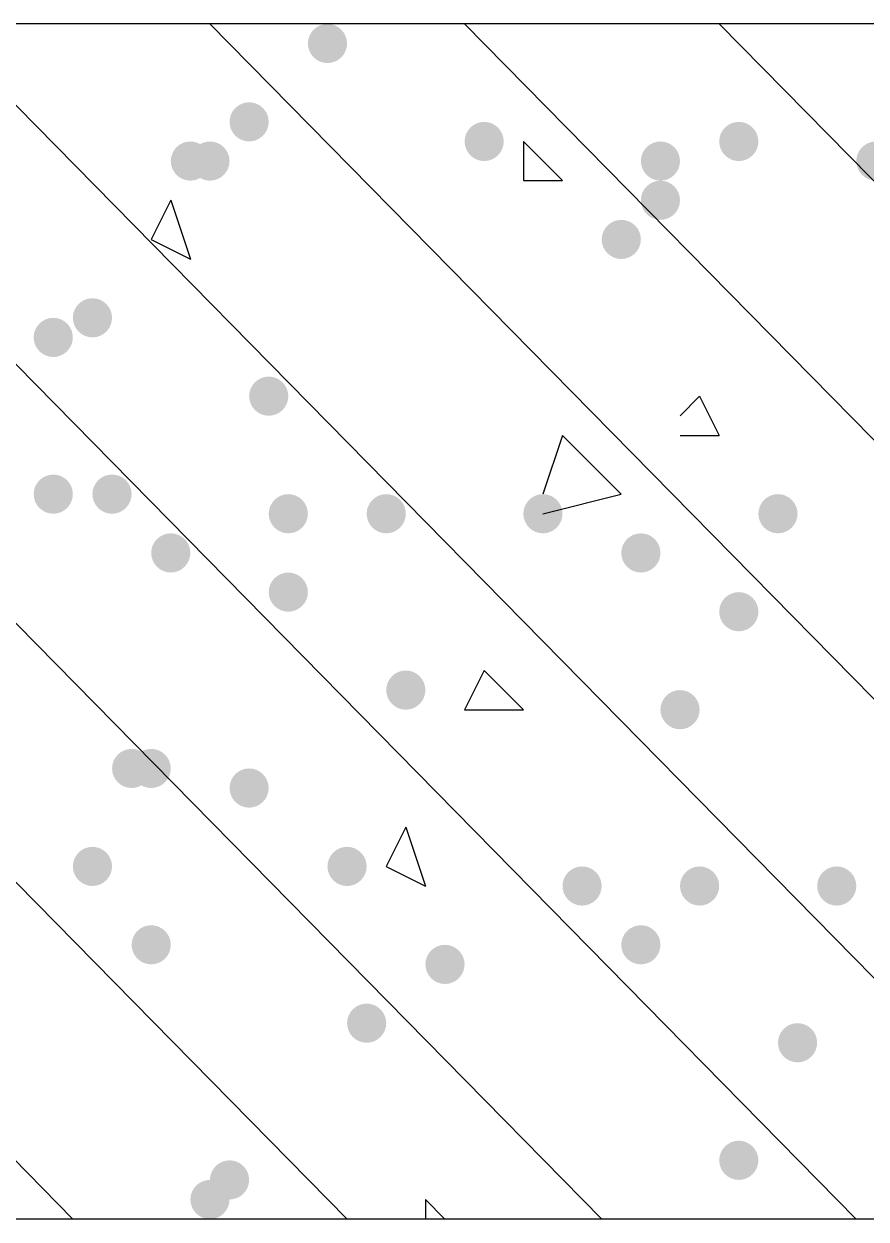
# Model space of a CAD drawing. Header units: inches. Extents: x 11 to 286, y 6 to 196.
# Drawn here: x 84.49 to 86.311, y 157.409 to 159.992 of the extents above; entities that cross this region are included whole.
import ezdxf

# ---------------------------------------------------------------- set-up
doc = ezdxf.new("R2010")
doc.units = ezdxf.units.IN
doc.header["$MEASUREMENT"] = 0
doc.layers.add('PDF_几何图形', color=7, linetype='Continuous')
doc.layers.add('PDF_实体填充', color=7, linetype='Continuous', true_color=0xffffff)

msp = doc.modelspace()

# ---------------------------------------------------------------- hatches: boundary and pattern name
at = {"layer": 'PDF_实体填充', "transparency": 33554559}
h = msp.add_hatch(color=7, dxfattribs=at)
edge = h.paths.add_edge_path(flags=0)
edge.add_spline(control_points=[(85.1888, 159.9494), (85.1888, 159.9262), (85.1697, 159.9071), (85.1464, 159.9071)], knot_values=[0, 0, 0, 0, 1, 1, 1, 1], degree=3, periodic=0)
edge.add_spline(control_points=[(85.1464, 159.9071), (85.1232, 159.9071), (85.1041, 159.9262), (85.1041, 159.9494)], knot_values=[0, 0, 0, 0, 1, 1, 1, 1], degree=3, periodic=0)
edge.add_line((85.1041, 159.9494), (85.1041, 159.9494))
edge.add_spline(control_points=[(85.1041, 159.9494), (85.1041, 159.9727), (85.1232, 159.9918), (85.1464, 159.9918)], knot_values=[0, 0, 0, 0, 1, 1, 1, 1], degree=3, periodic=0)
edge.add_spline(control_points=[(85.1464, 159.9918), (85.1697, 159.9918), (85.1888, 159.9727), (85.1888, 159.9494)], knot_values=[0, 0, 0, 0, 1, 1, 1, 1], degree=3, periodic=0)
edge.add_line((85.1888, 159.9494), (85.1888, 159.9494))
edge.add_line((85.1888, 159.9494), (85.1888, 159.9494))
h = msp.add_hatch(color=7, dxfattribs=at)
edge = h.paths.add_edge_path(flags=0)
edge.add_spline(control_points=[(85.0194, 159.7801), (85.0194, 159.7568), (85.0004, 159.7378), (84.9771, 159.7378)], knot_values=[0, 0, 0, 0, 1, 1, 1, 1], degree=3, periodic=0)
edge.add_spline(control_points=[(84.9771, 159.7378), (84.9538, 159.7378), (84.9348, 159.7568), (84.9348, 159.7801)], knot_values=[0, 0, 0, 0, 1, 1, 1, 1], degree=3, periodic=0)
edge.add_line((84.9348, 159.7801), (84.9348, 159.7801))
edge.add_spline(control_points=[(84.9348, 159.7801), (84.9348, 159.8034), (84.9538, 159.8224), (84.9771, 159.8224)], knot_values=[0, 0, 0, 0, 1, 1, 1, 1], degree=3, periodic=0)
edge.add_spline(control_points=[(84.9771, 159.8224), (85.0004, 159.8224), (85.0194, 159.8034), (85.0194, 159.7801)], knot_values=[0, 0, 0, 0, 1, 1, 1, 1], degree=3, periodic=0)
edge.add_line((85.0194, 159.7801), (85.0194, 159.7801))
edge.add_line((85.0194, 159.7801), (85.0194, 159.7801))
h = msp.add_hatch(color=7, dxfattribs=at)
edge = h.paths.add_edge_path(flags=0)
edge.add_spline(control_points=[(85.5274, 159.7378), (85.5274, 159.7145), (85.5084, 159.6954), (85.4851, 159.6954)], knot_values=[0, 0, 0, 0, 1, 1, 1, 1], degree=3, periodic=0)
edge.add_spline(control_points=[(85.4851, 159.6954), (85.4618, 159.6954), (85.4428, 159.7145), (85.4428, 159.7378)], knot_values=[0, 0, 0, 0, 1, 1, 1, 1], degree=3, periodic=0)
edge.add_line((85.4428, 159.7378), (85.4428, 159.7378))
edge.add_spline(control_points=[(85.4428, 159.7378), (85.4428, 159.7611), (85.4618, 159.7801), (85.4851, 159.7801)], knot_values=[0, 0, 0, 0, 1, 1, 1, 1], degree=3, periodic=0)
edge.add_spline(control_points=[(85.4851, 159.7801), (85.5084, 159.7801), (85.5274, 159.7611), (85.5274, 159.7378)], knot_values=[0, 0, 0, 0, 1, 1, 1, 1], degree=3, periodic=0)
edge.add_line((85.5274, 159.7378), (85.5274, 159.7378))
edge.add_line((85.5274, 159.7378), (85.5274, 159.7378))
h = msp.add_hatch(color=7, dxfattribs=at)
edge = h.paths.add_edge_path(flags=0)
edge.add_spline(control_points=[(86.0778, 159.7378), (86.0778, 159.7145), (86.0587, 159.6954), (86.0354, 159.6954)], knot_values=[0, 0, 0, 0, 1, 1, 1, 1], degree=3, periodic=0)
edge.add_spline(control_points=[(86.0354, 159.6954), (86.0122, 159.6954), (85.9931, 159.7145), (85.9931, 159.7378)], knot_values=[0, 0, 0, 0, 1, 1, 1, 1], degree=3, periodic=0)
edge.add_line((85.9931, 159.7378), (85.9931, 159.7378))
edge.add_spline(control_points=[(85.9931, 159.7378), (85.9931, 159.7611), (86.0122, 159.7801), (86.0354, 159.7801)], knot_values=[0, 0, 0, 0, 1, 1, 1, 1], degree=3, periodic=0)
edge.add_spline(control_points=[(86.0354, 159.7801), (86.0587, 159.7801), (86.0778, 159.7611), (86.0778, 159.7378)], knot_values=[0, 0, 0, 0, 1, 1, 1, 1], degree=3, periodic=0)
edge.add_line((86.0778, 159.7378), (86.0778, 159.7378))
edge.add_line((86.0778, 159.7378), (86.0778, 159.7378))
h = msp.add_hatch(color=7, dxfattribs=at)
edge = h.paths.add_edge_path(flags=0)
edge.add_spline(control_points=[(84.8924, 159.6954), (84.8924, 159.6722), (84.8734, 159.6531), (84.8501, 159.6531)], knot_values=[0, 0, 0, 0, 1, 1, 1, 1], degree=3, periodic=0)
edge.add_spline(control_points=[(84.8501, 159.6531), (84.8268, 159.6531), (84.8078, 159.6722), (84.8078, 159.6954)], knot_values=[0, 0, 0, 0, 1, 1, 1, 1], degree=3, periodic=0)
edge.add_line((84.8078, 159.6954), (84.8078, 159.6954))
edge.add_spline(control_points=[(84.8078, 159.6954), (84.8078, 159.7187), (84.8268, 159.7378), (84.8501, 159.7378)], knot_values=[0, 0, 0, 0, 1, 1, 1, 1], degree=3, periodic=0)
edge.add_spline(control_points=[(84.8501, 159.7378), (84.8734, 159.7378), (84.8924, 159.7187), (84.8924, 159.6954)], knot_values=[0, 0, 0, 0, 1, 1, 1, 1], degree=3, periodic=0)
edge.add_line((84.8924, 159.6954), (84.8924, 159.6954))
edge.add_line((84.8924, 159.6954), (84.8924, 159.6954))
h = msp.add_hatch(color=7, dxfattribs=at)
edge = h.paths.add_edge_path(flags=0)
edge.add_spline(control_points=[(84.9348, 159.6954), (84.9348, 159.6722), (84.9157, 159.6531), (84.8924, 159.6531)], knot_values=[0, 0, 0, 0, 1, 1, 1, 1], degree=3, periodic=0)
edge.add_spline(control_points=[(84.8924, 159.6531), (84.8692, 159.6531), (84.8501, 159.6722), (84.8501, 159.6954)], knot_values=[0, 0, 0, 0, 1, 1, 1, 1], degree=3, periodic=0)
edge.add_line((84.8501, 159.6954), (84.8501, 159.6954))
edge.add_spline(control_points=[(84.8501, 159.6954), (84.8501, 159.7187), (84.8692, 159.7378), (84.8924, 159.7378)], knot_values=[0, 0, 0, 0, 1, 1, 1, 1], degree=3, periodic=0)
edge.add_spline(control_points=[(84.8924, 159.7378), (84.9157, 159.7378), (84.9348, 159.7187), (84.9348, 159.6954)], knot_values=[0, 0, 0, 0, 1, 1, 1, 1], degree=3, periodic=0)
edge.add_line((84.9348, 159.6954), (84.9348, 159.6954))
edge.add_line((84.9348, 159.6954), (84.9348, 159.6954))
h = msp.add_hatch(color=7, dxfattribs=at)
edge = h.paths.add_edge_path(flags=0)
edge.add_spline(control_points=[(85.9084, 159.6954), (85.9084, 159.6722), (85.8894, 159.6531), (85.8661, 159.6531)], knot_values=[0, 0, 0, 0, 1, 1, 1, 1], degree=3, periodic=0)
edge.add_spline(control_points=[(85.8661, 159.6531), (85.8428, 159.6531), (85.8238, 159.6722), (85.8238, 159.6954)], knot_values=[0, 0, 0, 0, 1, 1, 1, 1], degree=3, periodic=0)
edge.add_line((85.8238, 159.6954), (85.8238, 159.6954))
edge.add_spline(control_points=[(85.8238, 159.6954), (85.8238, 159.7187), (85.8428, 159.7378), (85.8661, 159.7378)], knot_values=[0, 0, 0, 0, 1, 1, 1, 1], degree=3, periodic=0)
edge.add_spline(control_points=[(85.8661, 159.7378), (85.8894, 159.7378), (85.9084, 159.7187), (85.9084, 159.6954)], knot_values=[0, 0, 0, 0, 1, 1, 1, 1], degree=3, periodic=0)
edge.add_line((85.9084, 159.6954), (85.9084, 159.6954))
edge.add_line((85.9084, 159.6954), (85.9084, 159.6954))
h = msp.add_hatch(color=7, dxfattribs=at)
edge = h.paths.add_edge_path(flags=0)
edge.add_spline(control_points=[(86.3741, 159.6954), (86.3741, 159.6722), (86.3551, 159.6531), (86.3318, 159.6531)], knot_values=[0, 0, 0, 0, 1, 1, 1, 1], degree=3, periodic=0)
edge.add_spline(control_points=[(86.3318, 159.6531), (86.3085, 159.6531), (86.2894, 159.6722), (86.2894, 159.6954)], knot_values=[0, 0, 0, 0, 1, 1, 1, 1], degree=3, periodic=0)
edge.add_line((86.2894, 159.6954), (86.2894, 159.6954))
edge.add_spline(control_points=[(86.2894, 159.6954), (86.2894, 159.7187), (86.3085, 159.7378), (86.3318, 159.7378)], knot_values=[0, 0, 0, 0, 1, 1, 1, 1], degree=3, periodic=0)
edge.add_spline(control_points=[(86.3318, 159.7378), (86.3551, 159.7378), (86.3741, 159.7187), (86.3741, 159.6954)], knot_values=[0, 0, 0, 0, 1, 1, 1, 1], degree=3, periodic=0)
edge.add_line((86.3741, 159.6954), (86.3741, 159.6954))
edge.add_line((86.3741, 159.6954), (86.3741, 159.6954))
h = msp.add_hatch(color=7, dxfattribs=at)
edge = h.paths.add_edge_path(flags=0)
edge.add_spline(control_points=[(85.9084, 159.6108), (85.9084, 159.5875), (85.8894, 159.5684), (85.8661, 159.5684)], knot_values=[0, 0, 0, 0, 1, 1, 1, 1], degree=3, periodic=0)
edge.add_spline(control_points=[(85.8661, 159.5684), (85.8428, 159.5684), (85.8238, 159.5875), (85.8238, 159.6108)], knot_values=[0, 0, 0, 0, 1, 1, 1, 1], degree=3, periodic=0)
edge.add_line((85.8238, 159.6108), (85.8238, 159.6108))
edge.add_spline(control_points=[(85.8238, 159.6108), (85.8238, 159.6341), (85.8428, 159.6531), (85.8661, 159.6531)], knot_values=[0, 0, 0, 0, 1, 1, 1, 1], degree=3, periodic=0)
edge.add_spline(control_points=[(85.8661, 159.6531), (85.8894, 159.6531), (85.9084, 159.6341), (85.9084, 159.6108)], knot_values=[0, 0, 0, 0, 1, 1, 1, 1], degree=3, periodic=0)
edge.add_line((85.9084, 159.6108), (85.9084, 159.6108))
edge.add_line((85.9084, 159.6108), (85.9084, 159.6108))
h = msp.add_hatch(color=7, dxfattribs=at)
edge = h.paths.add_edge_path(flags=0)
edge.add_spline(control_points=[(85.8238, 159.5261), (85.8238, 159.5028), (85.8047, 159.4838), (85.7814, 159.4838)], knot_values=[0, 0, 0, 0, 1, 1, 1, 1], degree=3, periodic=0)
edge.add_spline(control_points=[(85.7814, 159.4838), (85.7582, 159.4838), (85.7391, 159.5028), (85.7391, 159.5261)], knot_values=[0, 0, 0, 0, 1, 1, 1, 1], degree=3, periodic=0)
edge.add_line((85.7391, 159.5261), (85.7391, 159.5261))
edge.add_spline(control_points=[(85.7391, 159.5261), (85.7391, 159.5494), (85.7582, 159.5684), (85.7814, 159.5684)], knot_values=[0, 0, 0, 0, 1, 1, 1, 1], degree=3, periodic=0)
edge.add_spline(control_points=[(85.7814, 159.5684), (85.8047, 159.5684), (85.8238, 159.5494), (85.8238, 159.5261)], knot_values=[0, 0, 0, 0, 1, 1, 1, 1], degree=3, periodic=0)
edge.add_line((85.8238, 159.5261), (85.8238, 159.5261))
edge.add_line((85.8238, 159.5261), (85.8238, 159.5261))
h = msp.add_hatch(color=7, dxfattribs=at)
edge = h.paths.add_edge_path(flags=0)
edge.add_spline(control_points=[(84.6808, 159.3568), (84.6808, 159.3335), (84.6617, 159.3144), (84.6384, 159.3144)], knot_values=[0, 0, 0, 0, 1, 1, 1, 1], degree=3, periodic=0)
edge.add_spline(control_points=[(84.6384, 159.3144), (84.6152, 159.3144), (84.5961, 159.3335), (84.5961, 159.3568)], knot_values=[0, 0, 0, 0, 1, 1, 1, 1], degree=3, periodic=0)
edge.add_line((84.5961, 159.3568), (84.5961, 159.3568))
edge.add_spline(control_points=[(84.5961, 159.3568), (84.5961, 159.3801), (84.6152, 159.3991), (84.6384, 159.3991)], knot_values=[0, 0, 0, 0, 1, 1, 1, 1], degree=3, periodic=0)
edge.add_spline(control_points=[(84.6384, 159.3991), (84.6617, 159.3991), (84.6808, 159.3801), (84.6808, 159.3568)], knot_values=[0, 0, 0, 0, 1, 1, 1, 1], degree=3, periodic=0)
edge.add_line((84.6808, 159.3568), (84.6808, 159.3568))
edge.add_line((84.6808, 159.3568), (84.6808, 159.3568))
h = msp.add_hatch(color=7, dxfattribs=at)
edge = h.paths.add_edge_path(flags=0)
edge.add_spline(control_points=[(84.5961, 159.3144), (84.5961, 159.2912), (84.5771, 159.2721), (84.5538, 159.2721)], knot_values=[0, 0, 0, 0, 1, 1, 1, 1], degree=3, periodic=0)
edge.add_spline(control_points=[(84.5538, 159.2721), (84.5305, 159.2721), (84.5114, 159.2912), (84.5114, 159.3144)], knot_values=[0, 0, 0, 0, 1, 1, 1, 1], degree=3, periodic=0)
edge.add_line((84.5114, 159.3144), (84.5114, 159.3144))
edge.add_spline(control_points=[(84.5114, 159.3144), (84.5114, 159.3377), (84.5305, 159.3568), (84.5538, 159.3568)], knot_values=[0, 0, 0, 0, 1, 1, 1, 1], degree=3, periodic=0)
edge.add_spline(control_points=[(84.5538, 159.3568), (84.5771, 159.3568), (84.5961, 159.3377), (84.5961, 159.3144)], knot_values=[0, 0, 0, 0, 1, 1, 1, 1], degree=3, periodic=0)
edge.add_line((84.5961, 159.3144), (84.5961, 159.3144))
edge.add_line((84.5961, 159.3144), (84.5961, 159.3144))
h = msp.add_hatch(color=7, dxfattribs=at)
edge = h.paths.add_edge_path(flags=0)
edge.add_spline(control_points=[(85.0618, 159.1874), (85.0618, 159.1642), (85.0427, 159.1451), (85.0194, 159.1451)], knot_values=[0, 0, 0, 0, 1, 1, 1, 1], degree=3, periodic=0)
edge.add_spline(control_points=[(85.0194, 159.1451), (84.9962, 159.1451), (84.9771, 159.1642), (84.9771, 159.1874)], knot_values=[0, 0, 0, 0, 1, 1, 1, 1], degree=3, periodic=0)
edge.add_line((84.9771, 159.1874), (84.9771, 159.1874))
edge.add_spline(control_points=[(84.9771, 159.1874), (84.9771, 159.2107), (84.9962, 159.2298), (85.0194, 159.2298)], knot_values=[0, 0, 0, 0, 1, 1, 1, 1], degree=3, periodic=0)
edge.add_spline(control_points=[(85.0194, 159.2298), (85.0427, 159.2298), (85.0618, 159.2107), (85.0618, 159.1874)], knot_values=[0, 0, 0, 0, 1, 1, 1, 1], degree=3, periodic=0)
edge.add_line((85.0618, 159.1874), (85.0618, 159.1874))
edge.add_line((85.0618, 159.1874), (85.0618, 159.1874))
h = msp.add_hatch(color=7, dxfattribs=at)
edge = h.paths.add_edge_path(flags=0)
edge.add_spline(control_points=[(84.5961, 158.9758), (84.5961, 158.9525), (84.5771, 158.9334), (84.5538, 158.9334)], knot_values=[0, 0, 0, 0, 1, 1, 1, 1], degree=3, periodic=0)
edge.add_spline(control_points=[(84.5538, 158.9334), (84.5305, 158.9334), (84.5114, 158.9525), (84.5114, 158.9758)], knot_values=[0, 0, 0, 0, 1, 1, 1, 1], degree=3, periodic=0)
edge.add_line((84.5114, 158.9758), (84.5114, 158.9758))
edge.add_spline(control_points=[(84.5114, 158.9758), (84.5114, 158.9991), (84.5305, 159.0181), (84.5538, 159.0181)], knot_values=[0, 0, 0, 0, 1, 1, 1, 1], degree=3, periodic=0)
edge.add_spline(control_points=[(84.5538, 159.0181), (84.5771, 159.0181), (84.5961, 158.9991), (84.5961, 158.9758)], knot_values=[0, 0, 0, 0, 1, 1, 1, 1], degree=3, periodic=0)
edge.add_line((84.5961, 158.9758), (84.5961, 158.9758))
edge.add_line((84.5961, 158.9758), (84.5961, 158.9758))
h = msp.add_hatch(color=7, dxfattribs=at)
edge = h.paths.add_edge_path(flags=0)
edge.add_spline(control_points=[(84.7231, 158.9758), (84.7231, 158.9525), (84.7041, 158.9334), (84.6808, 158.9334)], knot_values=[0, 0, 0, 0, 1, 1, 1, 1], degree=3, periodic=0)
edge.add_spline(control_points=[(84.6808, 158.9334), (84.6575, 158.9334), (84.6384, 158.9525), (84.6384, 158.9758)], knot_values=[0, 0, 0, 0, 1, 1, 1, 1], degree=3, periodic=0)
edge.add_line((84.6384, 158.9758), (84.6384, 158.9758))
edge.add_spline(control_points=[(84.6384, 158.9758), (84.6384, 158.9991), (84.6575, 159.0181), (84.6808, 159.0181)], knot_values=[0, 0, 0, 0, 1, 1, 1, 1], degree=3, periodic=0)
edge.add_spline(control_points=[(84.6808, 159.0181), (84.7041, 159.0181), (84.7231, 158.9991), (84.7231, 158.9758)], knot_values=[0, 0, 0, 0, 1, 1, 1, 1], degree=3, periodic=0)
edge.add_line((84.7231, 158.9758), (84.7231, 158.9758))
edge.add_line((84.7231, 158.9758), (84.7231, 158.9758))
h = msp.add_hatch(color=7, dxfattribs=at)
edge = h.paths.add_edge_path(flags=0)
edge.add_spline(control_points=[(85.1041, 158.9334), (85.1041, 158.9102), (85.0851, 158.8911), (85.0618, 158.8911)], knot_values=[0, 0, 0, 0, 1, 1, 1, 1], degree=3, periodic=0)
edge.add_spline(control_points=[(85.0618, 158.8911), (85.0385, 158.8911), (85.0194, 158.9102), (85.0194, 158.9334)], knot_values=[0, 0, 0, 0, 1, 1, 1, 1], degree=3, periodic=0)
edge.add_line((85.0194, 158.9334), (85.0194, 158.9334))
edge.add_spline(control_points=[(85.0194, 158.9334), (85.0194, 158.9567), (85.0385, 158.9758), (85.0618, 158.9758)], knot_values=[0, 0, 0, 0, 1, 1, 1, 1], degree=3, periodic=0)
edge.add_spline(control_points=[(85.0618, 158.9758), (85.0851, 158.9758), (85.1041, 158.9567), (85.1041, 158.9334)], knot_values=[0, 0, 0, 0, 1, 1, 1, 1], degree=3, periodic=0)
edge.add_line((85.1041, 158.9334), (85.1041, 158.9334))
edge.add_line((85.1041, 158.9334), (85.1041, 158.9334))
h = msp.add_hatch(color=7, dxfattribs=at)
edge = h.paths.add_edge_path(flags=0)
edge.add_spline(control_points=[(85.3158, 158.9334), (85.3158, 158.9102), (85.2967, 158.8911), (85.2734, 158.8911)], knot_values=[0, 0, 0, 0, 1, 1, 1, 1], degree=3, periodic=0)
edge.add_spline(control_points=[(85.2734, 158.8911), (85.2502, 158.8911), (85.2311, 158.9102), (85.2311, 158.9334)], knot_values=[0, 0, 0, 0, 1, 1, 1, 1], degree=3, periodic=0)
edge.add_line((85.2311, 158.9334), (85.2311, 158.9334))
edge.add_spline(control_points=[(85.2311, 158.9334), (85.2311, 158.9567), (85.2502, 158.9758), (85.2734, 158.9758)], knot_values=[0, 0, 0, 0, 1, 1, 1, 1], degree=3, periodic=0)
edge.add_spline(control_points=[(85.2734, 158.9758), (85.2967, 158.9758), (85.3158, 158.9567), (85.3158, 158.9334)], knot_values=[0, 0, 0, 0, 1, 1, 1, 1], degree=3, periodic=0)
edge.add_line((85.3158, 158.9334), (85.3158, 158.9334))
edge.add_line((85.3158, 158.9334), (85.3158, 158.9334))
h = msp.add_hatch(color=7, dxfattribs=at)
edge = h.paths.add_edge_path(flags=0)
edge.add_spline(control_points=[(85.6544, 158.9334), (85.6544, 158.9102), (85.6354, 158.8911), (85.6121, 158.8911)], knot_values=[0, 0, 0, 0, 1, 1, 1, 1], degree=3, periodic=0)
edge.add_spline(control_points=[(85.6121, 158.8911), (85.5888, 158.8911), (85.5698, 158.9102), (85.5698, 158.9334)], knot_values=[0, 0, 0, 0, 1, 1, 1, 1], degree=3, periodic=0)
edge.add_line((85.5698, 158.9334), (85.5698, 158.9334))
edge.add_spline(control_points=[(85.5698, 158.9334), (85.5698, 158.9567), (85.5888, 158.9758), (85.6121, 158.9758)], knot_values=[0, 0, 0, 0, 1, 1, 1, 1], degree=3, periodic=0)
edge.add_spline(control_points=[(85.6121, 158.9758), (85.6354, 158.9758), (85.6544, 158.9567), (85.6544, 158.9334)], knot_values=[0, 0, 0, 0, 1, 1, 1, 1], degree=3, periodic=0)
edge.add_line((85.6544, 158.9334), (85.6544, 158.9334))
edge.add_line((85.6544, 158.9334), (85.6544, 158.9334))
h = msp.add_hatch(color=7, dxfattribs=at)
edge = h.paths.add_edge_path(flags=0)
edge.add_spline(control_points=[(86.1624, 158.9334), (86.1624, 158.9102), (86.1434, 158.8911), (86.1201, 158.8911)], knot_values=[0, 0, 0, 0, 1, 1, 1, 1], degree=3, periodic=0)
edge.add_spline(control_points=[(86.1201, 158.8911), (86.0968, 158.8911), (86.0778, 158.9102), (86.0778, 158.9334)], knot_values=[0, 0, 0, 0, 1, 1, 1, 1], degree=3, periodic=0)
edge.add_line((86.0778, 158.9334), (86.0778, 158.9334))
edge.add_spline(control_points=[(86.0778, 158.9334), (86.0778, 158.9567), (86.0968, 158.9758), (86.1201, 158.9758)], knot_values=[0, 0, 0, 0, 1, 1, 1, 1], degree=3, periodic=0)
edge.add_spline(control_points=[(86.1201, 158.9758), (86.1434, 158.9758), (86.1624, 158.9567), (86.1624, 158.9334)], knot_values=[0, 0, 0, 0, 1, 1, 1, 1], degree=3, periodic=0)
edge.add_line((86.1624, 158.9334), (86.1624, 158.9334))
edge.add_line((86.1624, 158.9334), (86.1624, 158.9334))
h = msp.add_hatch(color=7, dxfattribs=at)
edge = h.paths.add_edge_path(flags=0)
edge.add_spline(control_points=[(84.8501, 158.8488), (84.8501, 158.8255), (84.8311, 158.8064), (84.8078, 158.8064)], knot_values=[0, 0, 0, 0, 1, 1, 1, 1], degree=3, periodic=0)
edge.add_spline(control_points=[(84.8078, 158.8064), (84.7845, 158.8064), (84.7654, 158.8255), (84.7654, 158.8488)], knot_values=[0, 0, 0, 0, 1, 1, 1, 1], degree=3, periodic=0)
edge.add_line((84.7654, 158.8488), (84.7654, 158.8488))
edge.add_spline(control_points=[(84.7654, 158.8488), (84.7654, 158.8721), (84.7845, 158.8911), (84.8078, 158.8911)], knot_values=[0, 0, 0, 0, 1, 1, 1, 1], degree=3, periodic=0)
edge.add_spline(control_points=[(84.8078, 158.8911), (84.8311, 158.8911), (84.8501, 158.8721), (84.8501, 158.8488)], knot_values=[0, 0, 0, 0, 1, 1, 1, 1], degree=3, periodic=0)
edge.add_line((84.8501, 158.8488), (84.8501, 158.8488))
edge.add_line((84.8501, 158.8488), (84.8501, 158.8488))
h = msp.add_hatch(color=7, dxfattribs=at)
edge = h.paths.add_edge_path(flags=0)
edge.add_spline(control_points=[(85.8661, 158.8488), (85.8661, 158.8255), (85.8471, 158.8064), (85.8238, 158.8064)], knot_values=[0, 0, 0, 0, 1, 1, 1, 1], degree=3, periodic=0)
edge.add_spline(control_points=[(85.8238, 158.8064), (85.8005, 158.8064), (85.7814, 158.8255), (85.7814, 158.8488)], knot_values=[0, 0, 0, 0, 1, 1, 1, 1], degree=3, periodic=0)
edge.add_line((85.7814, 158.8488), (85.7814, 158.8488))
edge.add_spline(control_points=[(85.7814, 158.8488), (85.7814, 158.8721), (85.8005, 158.8911), (85.8238, 158.8911)], knot_values=[0, 0, 0, 0, 1, 1, 1, 1], degree=3, periodic=0)
edge.add_spline(control_points=[(85.8238, 158.8911), (85.8471, 158.8911), (85.8661, 158.8721), (85.8661, 158.8488)], knot_values=[0, 0, 0, 0, 1, 1, 1, 1], degree=3, periodic=0)
edge.add_line((85.8661, 158.8488), (85.8661, 158.8488))
edge.add_line((85.8661, 158.8488), (85.8661, 158.8488))
h = msp.add_hatch(color=7, dxfattribs=at)
edge = h.paths.add_edge_path(flags=0)
edge.add_spline(control_points=[(85.1041, 158.7641), (85.1041, 158.7408), (85.0851, 158.7218), (85.0618, 158.7218)], knot_values=[0, 0, 0, 0, 1, 1, 1, 1], degree=3, periodic=0)
edge.add_spline(control_points=[(85.0618, 158.7218), (85.0385, 158.7218), (85.0194, 158.7408), (85.0194, 158.7641)], knot_values=[0, 0, 0, 0, 1, 1, 1, 1], degree=3, periodic=0)
edge.add_line((85.0194, 158.7641), (85.0194, 158.7641))
edge.add_spline(control_points=[(85.0194, 158.7641), (85.0194, 158.7874), (85.0385, 158.8064), (85.0618, 158.8064)], knot_values=[0, 0, 0, 0, 1, 1, 1, 1], degree=3, periodic=0)
edge.add_spline(control_points=[(85.0618, 158.8064), (85.0851, 158.8064), (85.1041, 158.7874), (85.1041, 158.7641)], knot_values=[0, 0, 0, 0, 1, 1, 1, 1], degree=3, periodic=0)
edge.add_line((85.1041, 158.7641), (85.1041, 158.7641))
edge.add_line((85.1041, 158.7641), (85.1041, 158.7641))
h = msp.add_hatch(color=7, dxfattribs=at)
edge = h.paths.add_edge_path(flags=0)
edge.add_spline(control_points=[(86.0778, 158.7218), (86.0778, 158.6985), (86.0587, 158.6794), (86.0354, 158.6794)], knot_values=[0, 0, 0, 0, 1, 1, 1, 1], degree=3, periodic=0)
edge.add_spline(control_points=[(86.0354, 158.6794), (86.0122, 158.6794), (85.9931, 158.6985), (85.9931, 158.7218)], knot_values=[0, 0, 0, 0, 1, 1, 1, 1], degree=3, periodic=0)
edge.add_line((85.9931, 158.7218), (85.9931, 158.7218))
edge.add_spline(control_points=[(85.9931, 158.7218), (85.9931, 158.7451), (86.0122, 158.7641), (86.0354, 158.7641)], knot_values=[0, 0, 0, 0, 1, 1, 1, 1], degree=3, periodic=0)
edge.add_spline(control_points=[(86.0354, 158.7641), (86.0587, 158.7641), (86.0778, 158.7451), (86.0778, 158.7218)], knot_values=[0, 0, 0, 0, 1, 1, 1, 1], degree=3, periodic=0)
edge.add_line((86.0778, 158.7218), (86.0778, 158.7218))
edge.add_line((86.0778, 158.7218), (86.0778, 158.7218))
h = msp.add_hatch(color=7, dxfattribs=at)
edge = h.paths.add_edge_path(flags=0)
edge.add_spline(control_points=[(85.3581, 158.5524), (85.3581, 158.5292), (85.3391, 158.5101), (85.3158, 158.5101)], knot_values=[0, 0, 0, 0, 1, 1, 1, 1], degree=3, periodic=0)
edge.add_spline(control_points=[(85.3158, 158.5101), (85.2925, 158.5101), (85.2734, 158.5292), (85.2734, 158.5524)], knot_values=[0, 0, 0, 0, 1, 1, 1, 1], degree=3, periodic=0)
edge.add_line((85.2734, 158.5524), (85.2734, 158.5524))
edge.add_spline(control_points=[(85.2734, 158.5524), (85.2734, 158.5757), (85.2925, 158.5948), (85.3158, 158.5948)], knot_values=[0, 0, 0, 0, 1, 1, 1, 1], degree=3, periodic=0)
edge.add_spline(control_points=[(85.3158, 158.5948), (85.3391, 158.5948), (85.3581, 158.5757), (85.3581, 158.5524)], knot_values=[0, 0, 0, 0, 1, 1, 1, 1], degree=3, periodic=0)
edge.add_line((85.3581, 158.5524), (85.3581, 158.5524))
edge.add_line((85.3581, 158.5524), (85.3581, 158.5524))
h = msp.add_hatch(color=7, dxfattribs=at)
edge = h.paths.add_edge_path(flags=0)
edge.add_spline(control_points=[(85.9508, 158.5101), (85.9508, 158.4868), (85.9317, 158.4678), (85.9084, 158.4678)], knot_values=[0, 0, 0, 0, 1, 1, 1, 1], degree=3, periodic=0)
edge.add_spline(control_points=[(85.9084, 158.4678), (85.8852, 158.4678), (85.8661, 158.4868), (85.8661, 158.5101)], knot_values=[0, 0, 0, 0, 1, 1, 1, 1], degree=3, periodic=0)
edge.add_line((85.8661, 158.5101), (85.8661, 158.5101))
edge.add_spline(control_points=[(85.8661, 158.5101), (85.8661, 158.5334), (85.8852, 158.5524), (85.9084, 158.5524)], knot_values=[0, 0, 0, 0, 1, 1, 1, 1], degree=3, periodic=0)
edge.add_spline(control_points=[(85.9084, 158.5524), (85.9317, 158.5524), (85.9508, 158.5334), (85.9508, 158.5101)], knot_values=[0, 0, 0, 0, 1, 1, 1, 1], degree=3, periodic=0)
edge.add_line((85.9508, 158.5101), (85.9508, 158.5101))
edge.add_line((85.9508, 158.5101), (85.9508, 158.5101))
h = msp.add_hatch(color=7, dxfattribs=at)
edge = h.paths.add_edge_path(flags=0)
edge.add_spline(control_points=[(84.7654, 158.3831), (84.7654, 158.3598), (84.7464, 158.3408), (84.7231, 158.3408)], knot_values=[0, 0, 0, 0, 1, 1, 1, 1], degree=3, periodic=0)
edge.add_spline(control_points=[(84.7231, 158.3408), (84.6998, 158.3408), (84.6808, 158.3598), (84.6808, 158.3831)], knot_values=[0, 0, 0, 0, 1, 1, 1, 1], degree=3, periodic=0)
edge.add_line((84.6808, 158.3831), (84.6808, 158.3831))
edge.add_spline(control_points=[(84.6808, 158.3831), (84.6808, 158.4064), (84.6998, 158.4254), (84.7231, 158.4254)], knot_values=[0, 0, 0, 0, 1, 1, 1, 1], degree=3, periodic=0)
edge.add_spline(control_points=[(84.7231, 158.4254), (84.7464, 158.4254), (84.7654, 158.4064), (84.7654, 158.3831)], knot_values=[0, 0, 0, 0, 1, 1, 1, 1], degree=3, periodic=0)
edge.add_line((84.7654, 158.3831), (84.7654, 158.3831))
edge.add_line((84.7654, 158.3831), (84.7654, 158.3831))
h = msp.add_hatch(color=7, dxfattribs=at)
edge = h.paths.add_edge_path(flags=0)
edge.add_spline(control_points=[(84.8078, 158.3831), (84.8078, 158.3598), (84.7887, 158.3408), (84.7654, 158.3408)], knot_values=[0, 0, 0, 0, 1, 1, 1, 1], degree=3, periodic=0)
edge.add_spline(control_points=[(84.7654, 158.3408), (84.7422, 158.3408), (84.7231, 158.3598), (84.7231, 158.3831)], knot_values=[0, 0, 0, 0, 1, 1, 1, 1], degree=3, periodic=0)
edge.add_line((84.7231, 158.3831), (84.7231, 158.3831))
edge.add_spline(control_points=[(84.7231, 158.3831), (84.7231, 158.4064), (84.7422, 158.4254), (84.7654, 158.4254)], knot_values=[0, 0, 0, 0, 1, 1, 1, 1], degree=3, periodic=0)
edge.add_spline(control_points=[(84.7654, 158.4254), (84.7887, 158.4254), (84.8078, 158.4064), (84.8078, 158.3831)], knot_values=[0, 0, 0, 0, 1, 1, 1, 1], degree=3, periodic=0)
edge.add_line((84.8078, 158.3831), (84.8078, 158.3831))
edge.add_line((84.8078, 158.3831), (84.8078, 158.3831))
h = msp.add_hatch(color=7, dxfattribs=at)
edge = h.paths.add_edge_path(flags=0)
edge.add_spline(control_points=[(85.0194, 158.3408), (85.0194, 158.3175), (85.0004, 158.2984), (84.9771, 158.2984)], knot_values=[0, 0, 0, 0, 1, 1, 1, 1], degree=3, periodic=0)
edge.add_spline(control_points=[(84.9771, 158.2984), (84.9538, 158.2984), (84.9348, 158.3175), (84.9348, 158.3408)], knot_values=[0, 0, 0, 0, 1, 1, 1, 1], degree=3, periodic=0)
edge.add_line((84.9348, 158.3408), (84.9348, 158.3408))
edge.add_spline(control_points=[(84.9348, 158.3408), (84.9348, 158.3641), (84.9538, 158.3831), (84.9771, 158.3831)], knot_values=[0, 0, 0, 0, 1, 1, 1, 1], degree=3, periodic=0)
edge.add_spline(control_points=[(84.9771, 158.3831), (85.0004, 158.3831), (85.0194, 158.3641), (85.0194, 158.3408)], knot_values=[0, 0, 0, 0, 1, 1, 1, 1], degree=3, periodic=0)
edge.add_line((85.0194, 158.3408), (85.0194, 158.3408))
edge.add_line((85.0194, 158.3408), (85.0194, 158.3408))
h = msp.add_hatch(color=7, dxfattribs=at)
edge = h.paths.add_edge_path(flags=0)
edge.add_spline(control_points=[(84.6808, 158.1714), (84.6808, 158.1482), (84.6617, 158.1291), (84.6384, 158.1291)], knot_values=[0, 0, 0, 0, 1, 1, 1, 1], degree=3, periodic=0)
edge.add_spline(control_points=[(84.6384, 158.1291), (84.6152, 158.1291), (84.5961, 158.1482), (84.5961, 158.1714)], knot_values=[0, 0, 0, 0, 1, 1, 1, 1], degree=3, periodic=0)
edge.add_line((84.5961, 158.1714), (84.5961, 158.1714))
edge.add_spline(control_points=[(84.5961, 158.1714), (84.5961, 158.1947), (84.6152, 158.2138), (84.6384, 158.2138)], knot_values=[0, 0, 0, 0, 1, 1, 1, 1], degree=3, periodic=0)
edge.add_spline(control_points=[(84.6384, 158.2138), (84.6617, 158.2138), (84.6808, 158.1947), (84.6808, 158.1714)], knot_values=[0, 0, 0, 0, 1, 1, 1, 1], degree=3, periodic=0)
edge.add_line((84.6808, 158.1714), (84.6808, 158.1714))
edge.add_line((84.6808, 158.1714), (84.6808, 158.1714))
h = msp.add_hatch(color=7, dxfattribs=at)
edge = h.paths.add_edge_path(flags=0)
edge.add_spline(control_points=[(85.2311, 158.1714), (85.2311, 158.1482), (85.2121, 158.1291), (85.1888, 158.1291)], knot_values=[0, 0, 0, 0, 1, 1, 1, 1], degree=3, periodic=0)
edge.add_spline(control_points=[(85.1888, 158.1291), (85.1655, 158.1291), (85.1464, 158.1482), (85.1464, 158.1714)], knot_values=[0, 0, 0, 0, 1, 1, 1, 1], degree=3, periodic=0)
edge.add_line((85.1464, 158.1714), (85.1464, 158.1714))
edge.add_spline(control_points=[(85.1464, 158.1714), (85.1464, 158.1947), (85.1655, 158.2138), (85.1888, 158.2138)], knot_values=[0, 0, 0, 0, 1, 1, 1, 1], degree=3, periodic=0)
edge.add_spline(control_points=[(85.1888, 158.2138), (85.2121, 158.2138), (85.2311, 158.1947), (85.2311, 158.1714)], knot_values=[0, 0, 0, 0, 1, 1, 1, 1], degree=3, periodic=0)
edge.add_line((85.2311, 158.1714), (85.2311, 158.1714))
edge.add_line((85.2311, 158.1714), (85.2311, 158.1714))
h = msp.add_hatch(color=7, dxfattribs=at)
edge = h.paths.add_edge_path(flags=0)
edge.add_spline(control_points=[(85.7391, 158.1291), (85.7391, 158.1058), (85.7201, 158.0868), (85.6968, 158.0868)], knot_values=[0, 0, 0, 0, 1, 1, 1, 1], degree=3, periodic=0)
edge.add_spline(control_points=[(85.6968, 158.0868), (85.6735, 158.0868), (85.6544, 158.1058), (85.6544, 158.1291)], knot_values=[0, 0, 0, 0, 1, 1, 1, 1], degree=3, periodic=0)
edge.add_line((85.6544, 158.1291), (85.6544, 158.1291))
edge.add_spline(control_points=[(85.6544, 158.1291), (85.6544, 158.1524), (85.6735, 158.1714), (85.6968, 158.1714)], knot_values=[0, 0, 0, 0, 1, 1, 1, 1], degree=3, periodic=0)
edge.add_spline(control_points=[(85.6968, 158.1714), (85.7201, 158.1714), (85.7391, 158.1524), (85.7391, 158.1291)], knot_values=[0, 0, 0, 0, 1, 1, 1, 1], degree=3, periodic=0)
edge.add_line((85.7391, 158.1291), (85.7391, 158.1291))
edge.add_line((85.7391, 158.1291), (85.7391, 158.1291))
h = msp.add_hatch(color=7, dxfattribs=at)
edge = h.paths.add_edge_path(flags=0)
edge.add_spline(control_points=[(85.9931, 158.1291), (85.9931, 158.1058), (85.9741, 158.0868), (85.9508, 158.0868)], knot_values=[0, 0, 0, 0, 1, 1, 1, 1], degree=3, periodic=0)
edge.add_spline(control_points=[(85.9508, 158.0868), (85.9275, 158.0868), (85.9084, 158.1058), (85.9084, 158.1291)], knot_values=[0, 0, 0, 0, 1, 1, 1, 1], degree=3, periodic=0)
edge.add_line((85.9084, 158.1291), (85.9084, 158.1291))
edge.add_spline(control_points=[(85.9084, 158.1291), (85.9084, 158.1524), (85.9275, 158.1714), (85.9508, 158.1714)], knot_values=[0, 0, 0, 0, 1, 1, 1, 1], degree=3, periodic=0)
edge.add_spline(control_points=[(85.9508, 158.1714), (85.9741, 158.1714), (85.9931, 158.1524), (85.9931, 158.1291)], knot_values=[0, 0, 0, 0, 1, 1, 1, 1], degree=3, periodic=0)
edge.add_line((85.9931, 158.1291), (85.9931, 158.1291))
edge.add_line((85.9931, 158.1291), (85.9931, 158.1291))
h = msp.add_hatch(color=7, dxfattribs=at)
edge = h.paths.add_edge_path(flags=0)
edge.add_spline(control_points=[(86.2894, 158.1291), (86.2894, 158.1058), (86.2704, 158.0868), (86.2471, 158.0868)], knot_values=[0, 0, 0, 0, 1, 1, 1, 1], degree=3, periodic=0)
edge.add_spline(control_points=[(86.2471, 158.0868), (86.2238, 158.0868), (86.2048, 158.1058), (86.2048, 158.1291)], knot_values=[0, 0, 0, 0, 1, 1, 1, 1], degree=3, periodic=0)
edge.add_line((86.2048, 158.1291), (86.2048, 158.1291))
edge.add_spline(control_points=[(86.2048, 158.1291), (86.2048, 158.1524), (86.2238, 158.1714), (86.2471, 158.1714)], knot_values=[0, 0, 0, 0, 1, 1, 1, 1], degree=3, periodic=0)
edge.add_spline(control_points=[(86.2471, 158.1714), (86.2704, 158.1714), (86.2894, 158.1524), (86.2894, 158.1291)], knot_values=[0, 0, 0, 0, 1, 1, 1, 1], degree=3, periodic=0)
edge.add_line((86.2894, 158.1291), (86.2894, 158.1291))
edge.add_line((86.2894, 158.1291), (86.2894, 158.1291))
h = msp.add_hatch(color=7, dxfattribs=at)
edge = h.paths.add_edge_path(flags=0)
edge.add_spline(control_points=[(84.8078, 158.0021), (84.8078, 157.9788), (84.7887, 157.9598), (84.7654, 157.9598)], knot_values=[0, 0, 0, 0, 1, 1, 1, 1], degree=3, periodic=0)
edge.add_spline(control_points=[(84.7654, 157.9598), (84.7422, 157.9598), (84.7231, 157.9788), (84.7231, 158.0021)], knot_values=[0, 0, 0, 0, 1, 1, 1, 1], degree=3, periodic=0)
edge.add_line((84.7231, 158.0021), (84.7231, 158.0021))
edge.add_spline(control_points=[(84.7231, 158.0021), (84.7231, 158.0254), (84.7422, 158.0444), (84.7654, 158.0444)], knot_values=[0, 0, 0, 0, 1, 1, 1, 1], degree=3, periodic=0)
edge.add_spline(control_points=[(84.7654, 158.0444), (84.7887, 158.0444), (84.8078, 158.0254), (84.8078, 158.0021)], knot_values=[0, 0, 0, 0, 1, 1, 1, 1], degree=3, periodic=0)
edge.add_line((84.8078, 158.0021), (84.8078, 158.0021))
edge.add_line((84.8078, 158.0021), (84.8078, 158.0021))
h = msp.add_hatch(color=7, dxfattribs=at)
edge = h.paths.add_edge_path(flags=0)
edge.add_spline(control_points=[(85.8661, 158.0021), (85.8661, 157.9788), (85.8471, 157.9598), (85.8238, 157.9598)], knot_values=[0, 0, 0, 0, 1, 1, 1, 1], degree=3, periodic=0)
edge.add_spline(control_points=[(85.8238, 157.9598), (85.8005, 157.9598), (85.7814, 157.9788), (85.7814, 158.0021)], knot_values=[0, 0, 0, 0, 1, 1, 1, 1], degree=3, periodic=0)
edge.add_line((85.7814, 158.0021), (85.7814, 158.0021))
edge.add_spline(control_points=[(85.7814, 158.0021), (85.7814, 158.0254), (85.8005, 158.0444), (85.8238, 158.0444)], knot_values=[0, 0, 0, 0, 1, 1, 1, 1], degree=3, periodic=0)
edge.add_spline(control_points=[(85.8238, 158.0444), (85.8471, 158.0444), (85.8661, 158.0254), (85.8661, 158.0021)], knot_values=[0, 0, 0, 0, 1, 1, 1, 1], degree=3, periodic=0)
edge.add_line((85.8661, 158.0021), (85.8661, 158.0021))
edge.add_line((85.8661, 158.0021), (85.8661, 158.0021))
h = msp.add_hatch(color=7, dxfattribs=at)
edge = h.paths.add_edge_path(flags=0)
edge.add_spline(control_points=[(85.4428, 157.9598), (85.4428, 157.9365), (85.4237, 157.9174), (85.4004, 157.9174)], knot_values=[0, 0, 0, 0, 1, 1, 1, 1], degree=3, periodic=0)
edge.add_spline(control_points=[(85.4004, 157.9174), (85.3772, 157.9174), (85.3581, 157.9365), (85.3581, 157.9598)], knot_values=[0, 0, 0, 0, 1, 1, 1, 1], degree=3, periodic=0)
edge.add_line((85.3581, 157.9598), (85.3581, 157.9598))
edge.add_spline(control_points=[(85.3581, 157.9598), (85.3581, 157.9831), (85.3772, 158.0021), (85.4004, 158.0021)], knot_values=[0, 0, 0, 0, 1, 1, 1, 1], degree=3, periodic=0)
edge.add_spline(control_points=[(85.4004, 158.0021), (85.4237, 158.0021), (85.4428, 157.9831), (85.4428, 157.9598)], knot_values=[0, 0, 0, 0, 1, 1, 1, 1], degree=3, periodic=0)
edge.add_line((85.4428, 157.9598), (85.4428, 157.9598))
edge.add_line((85.4428, 157.9598), (85.4428, 157.9598))
h = msp.add_hatch(color=7, dxfattribs=at)
edge = h.paths.add_edge_path(flags=0)
edge.add_spline(control_points=[(85.2734, 157.8328), (85.2734, 157.8095), (85.2544, 157.7904), (85.2311, 157.7904)], knot_values=[0, 0, 0, 0, 1, 1, 1, 1], degree=3, periodic=0)
edge.add_spline(control_points=[(85.2311, 157.7904), (85.2078, 157.7904), (85.1888, 157.8095), (85.1888, 157.8328)], knot_values=[0, 0, 0, 0, 1, 1, 1, 1], degree=3, periodic=0)
edge.add_line((85.1888, 157.8328), (85.1888, 157.8328))
edge.add_spline(control_points=[(85.1888, 157.8328), (85.1888, 157.8561), (85.2078, 157.8751), (85.2311, 157.8751)], knot_values=[0, 0, 0, 0, 1, 1, 1, 1], degree=3, periodic=0)
edge.add_spline(control_points=[(85.2311, 157.8751), (85.2544, 157.8751), (85.2734, 157.8561), (85.2734, 157.8328)], knot_values=[0, 0, 0, 0, 1, 1, 1, 1], degree=3, periodic=0)
edge.add_line((85.2734, 157.8328), (85.2734, 157.8328))
edge.add_line((85.2734, 157.8328), (85.2734, 157.8328))
h = msp.add_hatch(color=7, dxfattribs=at)
edge = h.paths.add_edge_path(flags=0)
edge.add_spline(control_points=[(86.2048, 157.7904), (86.2048, 157.7672), (86.1857, 157.7481), (86.1624, 157.7481)], knot_values=[0, 0, 0, 0, 1, 1, 1, 1], degree=3, periodic=0)
edge.add_spline(control_points=[(86.1624, 157.7481), (86.1392, 157.7481), (86.1201, 157.7672), (86.1201, 157.7904)], knot_values=[0, 0, 0, 0, 1, 1, 1, 1], degree=3, periodic=0)
edge.add_line((86.1201, 157.7904), (86.1201, 157.7904))
edge.add_spline(control_points=[(86.1201, 157.7904), (86.1201, 157.8137), (86.1392, 157.8328), (86.1624, 157.8328)], knot_values=[0, 0, 0, 0, 1, 1, 1, 1], degree=3, periodic=0)
edge.add_spline(control_points=[(86.1624, 157.8328), (86.1857, 157.8328), (86.2048, 157.8137), (86.2048, 157.7904)], knot_values=[0, 0, 0, 0, 1, 1, 1, 1], degree=3, periodic=0)
edge.add_line((86.2048, 157.7904), (86.2048, 157.7904))
edge.add_line((86.2048, 157.7904), (86.2048, 157.7904))
h = msp.add_hatch(color=7, dxfattribs=at)
edge = h.paths.add_edge_path(flags=0)
edge.add_spline(control_points=[(86.0778, 157.5364), (86.0778, 157.5132), (86.0587, 157.4941), (86.0354, 157.4941)], knot_values=[0, 0, 0, 0, 1, 1, 1, 1], degree=3, periodic=0)
edge.add_spline(control_points=[(86.0354, 157.4941), (86.0122, 157.4941), (85.9931, 157.5132), (85.9931, 157.5364)], knot_values=[0, 0, 0, 0, 1, 1, 1, 1], degree=3, periodic=0)
edge.add_line((85.9931, 157.5364), (85.9931, 157.5364))
edge.add_spline(control_points=[(85.9931, 157.5364), (85.9931, 157.5597), (86.0122, 157.5788), (86.0354, 157.5788)], knot_values=[0, 0, 0, 0, 1, 1, 1, 1], degree=3, periodic=0)
edge.add_spline(control_points=[(86.0354, 157.5788), (86.0587, 157.5788), (86.0778, 157.5597), (86.0778, 157.5364)], knot_values=[0, 0, 0, 0, 1, 1, 1, 1], degree=3, periodic=0)
edge.add_line((86.0778, 157.5364), (86.0778, 157.5364))
edge.add_line((86.0778, 157.5364), (86.0778, 157.5364))
h = msp.add_hatch(color=7, dxfattribs=at)
edge = h.paths.add_edge_path(flags=0)
edge.add_spline(control_points=[(84.9771, 157.4941), (84.9771, 157.4708), (84.9581, 157.4518), (84.9348, 157.4518)], knot_values=[0, 0, 0, 0, 1, 1, 1, 1], degree=3, periodic=0)
edge.add_spline(control_points=[(84.9348, 157.4518), (84.9115, 157.4518), (84.8924, 157.4708), (84.8924, 157.4941)], knot_values=[0, 0, 0, 0, 1, 1, 1, 1], degree=3, periodic=0)
edge.add_line((84.8924, 157.4941), (84.8924, 157.4941))
edge.add_spline(control_points=[(84.8924, 157.4941), (84.8924, 157.5174), (84.9115, 157.5364), (84.9348, 157.5364)], knot_values=[0, 0, 0, 0, 1, 1, 1, 1], degree=3, periodic=0)
edge.add_spline(control_points=[(84.9348, 157.5364), (84.9581, 157.5364), (84.9771, 157.5174), (84.9771, 157.4941)], knot_values=[0, 0, 0, 0, 1, 1, 1, 1], degree=3, periodic=0)
edge.add_line((84.9771, 157.4941), (84.9771, 157.4941))
edge.add_line((84.9771, 157.4941), (84.9771, 157.4941))
h = msp.add_hatch(color=7, dxfattribs=at)
edge = h.paths.add_edge_path(flags=0)
edge.add_spline(control_points=[(84.9348, 157.4518), (84.9348, 157.4285), (84.9157, 157.4094), (84.8924, 157.4094)], knot_values=[0, 0, 0, 0, 1, 1, 1, 1], degree=3, periodic=0)
edge.add_spline(control_points=[(84.8924, 157.4094), (84.8692, 157.4094), (84.8501, 157.4285), (84.8501, 157.4518)], knot_values=[0, 0, 0, 0, 1, 1, 1, 1], degree=3, periodic=0)
edge.add_line((84.8501, 157.4518), (84.8501, 157.4518))
edge.add_spline(control_points=[(84.8501, 157.4518), (84.8501, 157.4751), (84.8692, 157.4941), (84.8924, 157.4941)], knot_values=[0, 0, 0, 0, 1, 1, 1, 1], degree=3, periodic=0)
edge.add_spline(control_points=[(84.8924, 157.4941), (84.9157, 157.4941), (84.9348, 157.4751), (84.9348, 157.4518)], knot_values=[0, 0, 0, 0, 1, 1, 1, 1], degree=3, periodic=0)
edge.add_line((84.9348, 157.4518), (84.9348, 157.4518))
edge.add_line((84.9348, 157.4518), (84.9348, 157.4518))

# ---------------------------------------------------------------- linework, layer by layer
at = {"layer": 'PDF_几何图形'}
for p, q in [((117.4891, 159.9918), (66.0964, 159.9918)), ((82.0561, 159.9918), (84.5961, 157.4094)), ((82.6488, 159.9918), (85.1888, 157.4094)), ((83.1991, 159.9918), (85.7391, 157.4094)), ((83.7494, 159.9918), (86.2894, 157.4094)), ((84.2998, 159.9918), (86.8398, 157.4094)), ((84.8924, 159.9918), (87.4324, 157.4094)), ((85.4428, 159.9918), (87.9828, 157.4094)), ((85.9931, 159.9918), (88.5331, 157.4094)), ((85.5698, 159.7378), (85.6544, 159.6531)), ((85.5698, 159.7378), (85.5698, 159.6531)), ((85.5698, 159.6531), (85.6544, 159.6531)), ((84.8078, 159.6108), (84.7654, 159.5261)), ((84.8078, 159.6108), (84.8501, 159.4838)), ((84.7654, 159.5261), (84.8501, 159.4838)), ((85.9508, 159.1874), (85.9084, 159.1451)), ((85.9508, 159.1874), (85.9931, 159.1028)), ((85.6544, 159.1028), (85.6121, 158.9758)), ((85.6544, 159.1028), (85.7814, 158.9758)), ((85.9084, 159.1028), (85.9931, 159.1028)), ((85.6121, 158.9334), (85.7814, 158.9758)), ((85.4851, 158.5948), (85.4428, 158.5101)), ((85.4851, 158.5948), (85.5698, 158.5101)), ((85.4428, 158.5101), (85.5698, 158.5101)), ((85.3158, 158.2561), (85.2734, 158.1714)), ((85.3158, 158.2561), (85.3581, 158.1291)), ((85.2734, 158.1714), (85.3581, 158.1291)), ((85.3581, 157.4518), (85.4004, 157.4094)), ((85.3581, 157.4518), (85.3581, 157.4094)), ((117.4891, 157.4094), (68.6788, 157.4094))]:
    msp.add_line(p, q, dxfattribs=at)

doc.saveas('drawing.dxf')
